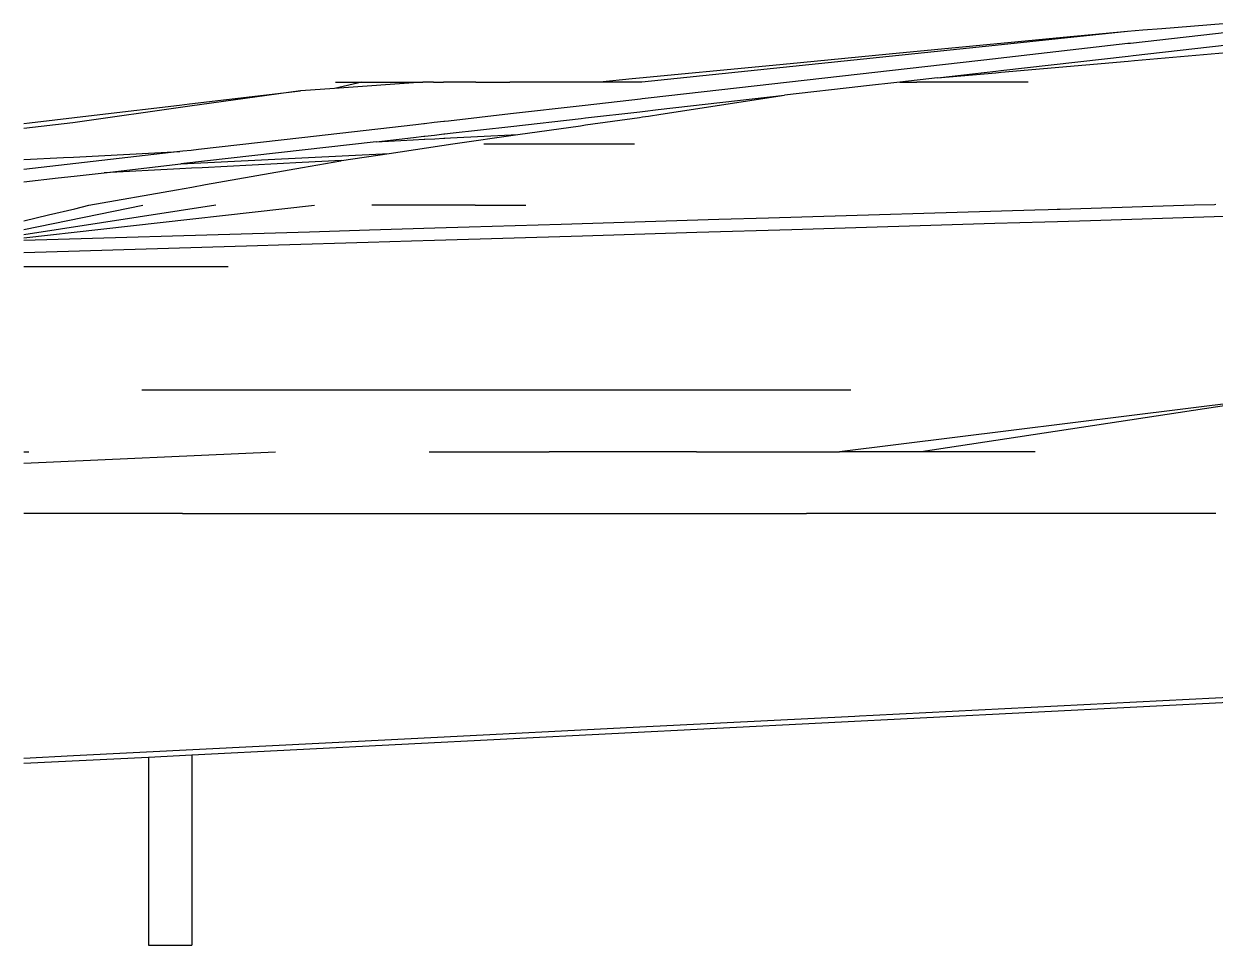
# Model space of a CAD drawing. Extents: x -31.2 to 31.2, y -10.6 to 11.8.
# Drawn here: x -31.16 to -11.83, y -5.27 to 9.68 of the extents above; entities that cross this region are included whole.
import ezdxf

# ---------------------------------------------------------------- set-up
doc = ezdxf.new("R2010")
doc.units = 0
doc.layers.get('0').update_dxf_attribs({"linetype": 'CONTINUOUS'})
doc.layers.add('SECTIONCUTEDGES', color=7, linetype='CONTINUOUS')

msp = doc.modelspace()

# ---------------------------------------------------------------- linework, layer by layer
for p, q in [((-11.701, 9.684), (-12.699, 9.604)), ((-13.254, 9.56), (-15.403, 9.334)), ((-13.254, 9.56), (-14.297, 9.46)), ((-13.005, 9.58), (-13.254, 9.56)), ((-11.014, 9.616), (-13.209, 9.366)), ((-12.699, 9.604), (-13.005, 9.58)), ((-15.403, 9.334), (-21.134, 8.739)), ((-15.031, 9.389), (-17.12, 9.189)), ((-13.25, 9.362), (-15.355, 9.122)), ((-14.297, 9.46), (-15.031, 9.389)), ((-13.209, 9.366), (-13.25, 9.362)), ((-13.163, 9.17), (-11.009, 9.416)), ((-13.144, 9.088), (-11.006, 9.276)), ((-15.398, 9.117), (-20.98, 8.481)), ((-17.12, 9.189), (-18.558, 9.051)), ((-15.355, 9.122), (-15.398, 9.117)), ((-15.31, 8.926), (-13.245, 9.161)), ((-13.245, 9.161), (-13.163, 9.17)), ((-13.243, 9.08), (-13.144, 9.088)), ((-19.122, 8.997), (-21.168, 8.801)), ((-18.558, 9.051), (-19.122, 8.997)), ((-16.339, 8.808), (-15.393, 8.916)), ((-16.339, 8.808), (-15.393, 8.891)), ((-15.393, 8.916), (-15.31, 8.926)), ((-15.393, 8.891), (-15.304, 8.899)), ((-15.304, 8.899), (-13.243, 9.08)), ((-25.676, 8.739), (-26.116, 8.636)), ((-24.687, 8.739), (-26.116, 8.636)), ((-26.104, 8.739), (-25.676, 8.739)), ((-25.676, 8.739), (-24.687, 8.739)), ((-24.514, 8.739), (-24.687, 8.739)), ((-24.514, 8.739), (-24.349, 8.739)), ((-23.824, 8.739), (-24.349, 8.739)), ((-23.824, 8.739), (-23.274, 8.739)), ((-22.063, 8.739), (-23.274, 8.739)), ((-21.814, 8.739), (-22.063, 8.739)), ((-21.291, 8.789), (-21.814, 8.739)), ((-21.314, 8.739), (-21.814, 8.739)), ((-21.134, 8.739), (-21.314, 8.739)), ((-21.168, 8.801), (-21.291, 8.789)), ((-16.948, 8.739), (-17.538, 8.672)), ((-16.339, 8.808), (-16.948, 8.739)), ((-16.948, 8.739), (-16.674, 8.739)), ((-14.864, 8.739), (-16.674, 8.739)), ((-28.468, 8.383), (-26.668, 8.596)), ((-26.668, 8.596), (-28.462, 8.347)), ((-26.507, 8.607), (-26.668, 8.596)), ((-26.116, 8.636), (-26.507, 8.607)), ((-20.868, 8.292), (-18.816, 8.526)), ((-20.824, 8.218), (-18.816, 8.526)), ((-17.579, 8.667), (-18.816, 8.526)), ((-17.538, 8.672), (-17.579, 8.667)), ((-28.462, 8.347), (-30.364, 8.078)), ((-29.926, 8.211), (-28.632, 8.364)), ((-28.632, 8.364), (-28.468, 8.383)), ((-22.099, 8.353), (-23.262, 8.221)), ((-22.054, 8.358), (-22.099, 8.353)), ((-21.152, 8.461), (-22.054, 8.358)), ((-21.128, 8.464), (-21.152, 8.461)), ((-20.98, 8.481), (-21.128, 8.464)), ((-31.063, 8.077), (-29.926, 8.211)), ((-23.262, 8.221), (-24.269, 8.106)), ((-23.257, 8.02), (-22.117, 8.15)), ((-22.117, 8.15), (-22.049, 8.158)), ((-22.049, 8.158), (-21.166, 8.258)), ((-22.046, 8.043), (-21.172, 8.166)), ((-21.172, 8.166), (-21.121, 8.173)), ((-21.166, 8.258), (-21.123, 8.263)), ((-21.123, 8.263), (-20.868, 8.292)), ((-21.121, 8.173), (-21.027, 8.187)), ((-21.027, 8.187), (-20.824, 8.218)), ((-30.364, 8.078), (-31.157, 7.987)), ((-31.157, 8.066), (-31.063, 8.077)), ((-24.8, 8.046), (-26.65, 7.835)), ((-24.671, 8.06), (-24.8, 8.046)), ((-24.66, 8.062), (-24.671, 8.06)), ((-24.499, 8.08), (-24.66, 8.062)), ((-24.344, 8.098), (-24.499, 8.08)), ((-24.334, 8.099), (-24.344, 8.098)), ((-24.269, 8.106), (-24.334, 8.099)), ((-24.243, 7.908), (-23.257, 8.02)), ((-23.144, 7.888), (-22.128, 8.031)), ((-22.128, 8.031), (-22.046, 8.043)), ((-25.443, 7.771), (-28.609, 7.41)), ((-26.65, 7.835), (-28.322, 7.644)), ((-25.443, 7.771), (-24.834, 7.84)), ((-25.443, 7.771), (-24.84, 7.802)), ((-25.229, 7.582), (-24.196, 7.739)), ((-24.84, 7.802), (-24.665, 7.81)), ((-24.834, 7.84), (-24.667, 7.859)), ((-24.667, 7.859), (-24.652, 7.861)), ((-24.665, 7.81), (-24.65, 7.811)), ((-24.652, 7.861), (-24.494, 7.879)), ((-24.65, 7.811), (-24.493, 7.819)), ((-24.494, 7.879), (-24.342, 7.896)), ((-24.493, 7.819), (-24.342, 7.827)), ((-24.342, 7.896), (-24.329, 7.898)), ((-24.342, 7.827), (-24.327, 7.828)), ((-24.329, 7.898), (-24.243, 7.908)), ((-24.327, 7.828), (-24.234, 7.832)), ((-24.234, 7.832), (-23.254, 7.882)), ((-24.196, 7.739), (-23.144, 7.888)), ((-23.694, 7.739), (-23.424, 7.739)), ((-23.424, 7.739), (-22.394, 7.739)), ((-23.254, 7.882), (-23.144, 7.888)), ((-22.394, 7.739), (-21.254, 7.739)), ((-28.626, 7.61), (-31.157, 7.321)), ((-30.351, 7.522), (-28.626, 7.61)), ((-28.578, 7.615), (-28.626, 7.61)), ((-28.609, 7.41), (-25.229, 7.582)), ((-28.445, 7.63), (-28.578, 7.615)), ((-28.322, 7.644), (-28.445, 7.63)), ((-26.004, 7.464), (-25.229, 7.582)), ((-31.157, 7.481), (-30.513, 7.514)), ((-30.513, 7.514), (-30.351, 7.522)), ((-29.855, 7.268), (-28.609, 7.41)), ((-28.263, 7.349), (-28.438, 7.34)), ((-26.64, 7.431), (-28.263, 7.349)), ((-28.208, 7.074), (-26.638, 7.352)), ((-26.004, 7.464), (-26.64, 7.431)), ((-26.638, 7.352), (-26.014, 7.462)), ((-26.014, 7.462), (-26.004, 7.464)), ((-31.157, 7.12), (-30.6, 7.183)), ((-30.6, 7.183), (-30.343, 7.213)), ((-30.343, 7.213), (-29.855, 7.268)), ((-28.624, 7.331), (-29.855, 7.268)), ((-28.438, 7.34), (-28.624, 7.331)), ((-30.1, 6.739), (-28.678, 6.991)), ((-28.678, 6.991), (-28.43, 7.034)), ((-28.43, 7.034), (-28.208, 7.074)), ((-31.157, 6.348), (-29.224, 6.739)), ((-28.044, 6.739), (-31.157, 6.26)), ((-31.157, 6.488), (-30.759, 6.582)), ((-30.759, 6.582), (-30.33, 6.684)), ((-30.33, 6.684), (-30.1, 6.739)), ((-29.906, 6.351), (-26.444, 6.739)), ((-23.834, 6.739), (-25.514, 6.739)), ((-23.834, 6.739), (-23.014, 6.739)), ((-14.756, 6.661), (-19.077, 6.53)), ((-14.543, 6.667), (-14.756, 6.661)), ((-14.395, 6.672), (-14.543, 6.667)), ((-14.349, 6.673), (-14.395, 6.672)), ((-12.173, 6.739), (-14.349, 6.673)), ((-11.842, 6.749), (-12.173, 6.739)), ((-9.761, 6.612), (-11.848, 6.549)), ((-11.821, 6.75), (-11.842, 6.749)), ((-23.935, 6.383), (-24.493, 6.366)), ((-22.443, 6.428), (-23.935, 6.383)), ((-19.886, 6.506), (-22.443, 6.428)), ((-19.077, 6.53), (-19.886, 6.506)), ((-15.409, 6.441), (-18.699, 6.342)), ((-14.595, 6.466), (-15.409, 6.441)), ((-14.389, 6.472), (-14.595, 6.466)), ((-13.856, 6.488), (-14.389, 6.472)), ((-11.848, 6.549), (-13.856, 6.488)), ((-31.157, 6.211), (-29.906, 6.351)), ((-27.075, 6.288), (-31.157, 6.165)), ((-26.525, 6.305), (-27.075, 6.288)), ((-25.551, 6.334), (-26.525, 6.305)), ((-24.493, 6.366), (-25.551, 6.334)), ((-22.094, 6.239), (-24.497, 6.166)), ((-20.24, 6.295), (-22.094, 6.239)), ((-18.699, 6.342), (-20.24, 6.295)), ((-27.367, 6.079), (-31.157, 5.965)), ((-27.027, 6.09), (-27.367, 6.079)), ((-25.569, 6.134), (-27.027, 6.09)), ((-24.868, 6.155), (-25.569, 6.134)), ((-24.497, 6.166), (-24.868, 6.155)), ((-30.374, 5.739), (-31.157, 5.739)), ((-27.844, 5.739), (-30.374, 5.739)), ((-26.924, 3.739), (-29.244, 3.739)), ((-24.804, 3.739), (-26.924, 3.739)), ((-22.304, 3.739), (-24.804, 3.739)), ((-19.674, 3.739), (-22.304, 3.739)), ((-17.744, 3.739), (-19.674, 3.739)), ((-10.646, 3.643), (-17.924, 2.739)), ((-10.646, 3.643), (-16.604, 2.739)), ((-31.157, 2.739), (-31.074, 2.739)), ((-31.157, 2.556), (-27.074, 2.739)), ((-24.584, 2.739), (-22.634, 2.739)), ((-20.244, 2.739), (-22.634, 2.739)), ((-20.244, 2.739), (-17.924, 2.739)), ((-16.604, 2.739), (-17.924, 2.739)), ((-14.754, 2.739), (-16.604, 2.739)), ((-28.434, -2.179), (-9.568, -1.223)), ((-10.519, -1.192), (-17.379, -1.54)), ((-17.379, -1.54), (-17.602, -1.551)), ((-21.276, -1.738), (-24.445, -1.898)), ((-17.678, -1.555), (-21.276, -1.738)), ((-17.602, -1.551), (-17.678, -1.555)), ((-24.445, -1.898), (-26.263, -1.99)), ((-26.263, -1.99), (-30.349, -2.197)), ((-30.349, -2.197), (-31.157, -2.238)), ((-31.157, -2.317), (-29.134, -2.215)), ((-29.134, -2.215), (-28.434, -2.179)), ((-29.134, -2.215), (-29.134, -5.269)), ((-28.434, -2.179), (-28.434, -5.269)), ((-29.134, -5.269), (-28.434, -5.269))]:
    msp.add_line(p, q)
at = {"layer": 'SECTIONCUTEDGES'}
for p, q in [((-30.92, 1.739), (-31.157, 1.739)), ((-30.239, 1.739), (-30.92, 1.739)), ((-28.582, 1.739), (-30.239, 1.739)), ((-28.582, 1.739), (-26.934, 1.739)), ((-26.934, 1.739), (-26.164, 1.739)), ((-26.164, 1.739), (-26.004, 1.739)), ((-26.004, 1.739), (-25.055, 1.739)), ((-25.055, 1.739), (-24.351, 1.739)), ((-24.351, 1.739), (-23.884, 1.739)), ((-23.884, 1.739), (-22.347, 1.739)), ((-22.347, 1.739), (-22.194, 1.739)), ((-22.194, 1.739), (-21.189, 1.739)), ((-21.189, 1.739), (-20.364, 1.739)), ((-20.364, 1.739), (-20, 1.739)), ((-20, 1.739), (-18.464, 1.739)), ((-17.598, 1.739), (-18.464, 1.739)), ((-17.547, 1.739), (-17.598, 1.739)), ((-17.523, 1.739), (-17.547, 1.739)), ((-17.371, 1.739), (-17.523, 1.739)), ((-17.299, 1.739), (-17.371, 1.739)), ((-13.364, 1.739), (-17.299, 1.739)), ((-12.47, 1.739), (-13.364, 1.739)), ((-11.824, 1.739), (-12.47, 1.739))]:
    msp.add_line(p, q, dxfattribs=at)

doc.saveas('drawing.dxf')
